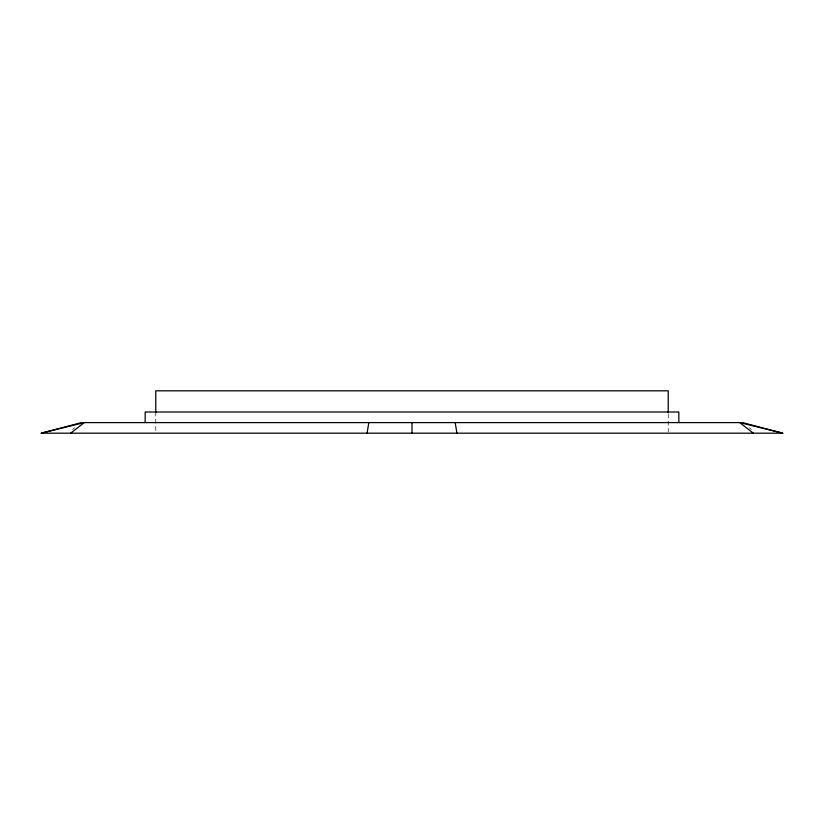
<?xml version="1.0" encoding="UTF-8"?>
<svg xmlns="http://www.w3.org/2000/svg" width="824" height="824" viewBox="0 0 824 824"><rect width="100%" height="100%" fill="white"/><g stroke="black" fill="none" stroke-linecap="round" stroke-linejoin="round"><path stroke-width="0.62" stroke-dasharray="4.12 3.09" d="M72.605 429.407L74.572 427.893M749.428 427.893L751.395 429.407M668.223 413.926L668.223 431.941M155.777 412L155.777 431.941"/><path stroke-width="1.24" d="M367.061 433.187L368.853 422.599M70.627 433.187L84.285 422.599L41.2 433.187L782.8 433.187L742.537 422.599L81.463 422.599L41.2 433.187M782.8 433.187L739.715 422.599L753.373 433.187M455.147 422.599L456.939 433.187M678.842 422.599L678.842 412L145.158 412L145.158 422.599M668.223 412.639L668.223 390.813L155.777 390.813L155.777 412.639M412 422.599L412 433.187"/></g></svg>
